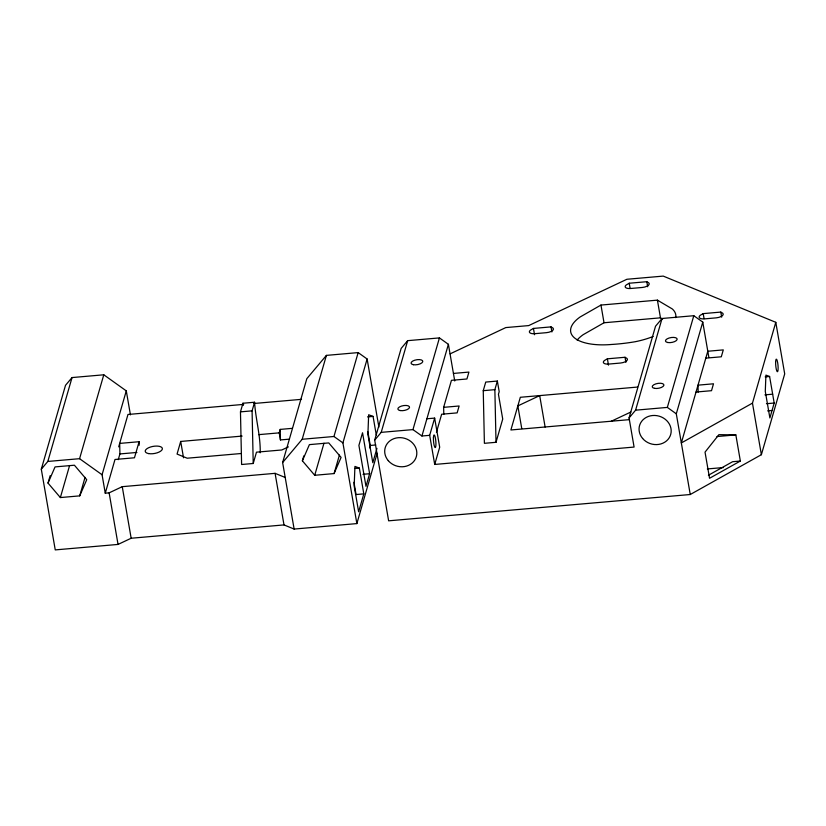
<?xml version="1.0" encoding="UTF-8"?>
<svg xmlns="http://www.w3.org/2000/svg" width="826" height="826" viewBox="0 0 826 826"><rect width="100%" height="100%" fill="white"/><g stroke="black" fill="none" stroke-linecap="round" stroke-linejoin="round"><path stroke-width="1.24" d="M118.696 446.845L127.978 414.476L243.67 404.389M377.152 453.278L356.863 523.591L294.128 529.063L283.999 524.913L131.158 538.242L118.046 544.427L55.249 549.899L41.3 469.199L65.512 385.308L72.038 377.565L103.787 374.798L126.285 390.874L130.436 414.879M41.3 469.199L47.825 461.445L72.038 377.565M48.022 483.086L55.053 466.907L74.412 465.214L86.74 479.689L79.719 495.868L60.36 497.562L48.022 483.086L50.159 475.683M60.36 497.562L69.611 465.492M47.825 461.445L79.575 458.688L103.787 374.798M79.719 495.868L85.057 477.366M285.218 477.49L275.089 473.339L122.248 486.669L109.135 492.854L105.263 493.194L102.073 474.754L126.285 390.874M105.263 493.194L115 459.473L134.462 457.78L139.098 441.714L119.687 443.407L119.925 453.928L118.242 459.669M242.121 436.087L180.698 441.445L177.063 454.063L187.182 458.213L241.027 453.526M288.398 446.866L281.842 449.964L256.483 452.173L253.221 463.489L241.605 464.501L240.469 411.864L242.958 403.243L254.573 402.231C255.616 419.174 260.603 435.725 260.211 452.803M253.221 463.489L252.085 410.852L254.573 402.231M288.924 439.195L280.448 439.928L279.229 432.855L280.22 429.406L292.321 428.343M294.128 529.063L282.626 462.529L306.838 378.649L326.404 355.386L358.164 352.599L367.126 359L378.897 427.104M282.626 462.529L302.192 439.267L326.404 355.386M302.378 460.805L309.399 444.625L328.758 442.922L341.097 457.397L334.076 473.577L314.727 475.28L302.378 460.805L303.803 455.869M314.727 475.28L323.978 443.211M302.192 439.267L333.952 436.489L358.164 352.599M334.076 473.577L339.424 455.074M356.863 523.591L342.914 442.891L367.126 359M369.542 447.847L370.234 445.451L367.89 431.884M450.108 353.858L505.801 327.581L528.712 325.589L626.893 279.271L663.237 276.101L775.79 322.316L784.7 373.889L761.376 454.703L690.247 494.516L388.633 520.824L374.684 440.113L401.157 348.417L407.672 340.663L439.432 337.906L448.394 344.308L454.734 380.982M374.684 440.113L381.209 432.359L407.672 340.663M369.625 473.721L365.98 486.338L358.907 445.39L362.542 432.772L369.625 473.721L362.986 474.3M376.945 448.363L372.805 462.694L367.9 434.331L368.654 414.755L373.073 416.418L376.274 434.91M381.209 432.359L412.959 429.603L439.432 337.906M412.959 429.603L421.931 436.004L448.394 344.308M708.884 357.534L702.771 322.109L693.799 315.708L662.049 318.485L655.524 326.239L629.061 417.946L634.089 447.062L434.713 464.449L429.675 435.333L434.652 418.101L426.908 418.772M436.448 432.266L441.652 414.229L457.139 412.876L459.132 405.989L443.645 407.342L443.799 414.353M443.645 407.342L451.44 380.332L466.927 378.979L468.92 372.082L453.433 373.435M434.713 464.449L439.69 447.217L434.652 418.101M483.251 390.688L485.74 382.066L497.355 381.054L499.193 391.669L498.439 394.26L502.724 419.04L496.013 442.302L484.397 443.314L483.251 390.688L494.867 389.665L497.355 381.054M629.061 417.946L635.586 410.181L662.049 318.485M635.586 410.181L667.336 407.404L693.799 315.708M690.247 494.516L676.298 413.805L702.771 322.109M761.376 454.703L752.465 403.129L775.79 322.316M774.189 403.036L769.884 417.966L765.289 391.41L765.919 375.107L769.605 376.491L774.189 403.036L766.445 403.707M363.812 493.865L358.629 511.779L354.178 485.987L354.932 466.411L359.351 468.084L363.812 493.865L356.058 494.537L353.931 482.26M533.441 328.428L530.664 330.008A6.319 2.633 -9.8 0 0 529.869 332.775A6.319 2.633 -9.8 0 0 534.835 333.683L546.451 332.671A6.319 2.633 -9.8 0 0 553.007 328.067L551.035 326.889L533.441 328.428L534.536 334.747M629.226 283.235L626.449 284.825A6.319 2.633 -9.8 0 0 625.654 287.582A6.319 2.633 -9.8 0 0 630.62 288.491L642.236 287.479A6.319 2.633 -9.8 0 0 648.792 282.874L646.82 281.707L629.226 283.235L630.093 288.295M675.74 317.649A47.423 19.762 -9.8 0 0 672.25 308.924L657.413 300.137L600.967 305.062L580.162 316.957A47.423 19.762 -9.8 0 0 611.447 344.473A92.636 38.595 -9.8 0 0 635.287 341.706A47.423 19.762 -9.8 0 0 653.17 336.481M662.586 319.094L660.47 317.834L604.023 322.76L583.218 334.654A47.423 19.762 -9.8 0 0 577.137 340.054M607.399 358.814L604.642 360.394A6.319 2.633 -9.8 0 0 603.837 363.151A6.319 2.633 -9.8 0 0 608.814 364.06L620.429 363.048A6.319 2.633 -9.8 0 0 626.986 358.443L625.024 357.276L607.399 358.814L608.494 365.133M703.194 313.622L700.417 315.202A6.319 2.633 -9.8 0 0 699.622 317.958A6.319 2.633 -9.8 0 0 704.588 318.877L716.204 317.855A6.319 2.633 -9.8 0 0 722.771 313.25L720.788 312.083L703.194 313.622L704.072 318.671M752.465 403.129L681.336 442.942L707.799 351.246L723.287 349.894L721.294 356.791L705.807 358.143M708.409 475.249L732.61 461.713L740.354 461.032L735.842 434.899L718.909 434.662L705.032 452.132L709.555 478.275L740.354 461.032M611.354 421.219L630.909 411.998M253.954 403.491L301.511 399.34M240.469 411.864L252.085 410.852M637.61 387.053L520.328 397.285L510.891 429.974L629.505 419.629M765.175 376.873L769.605 376.491M367.539 416.893L373.073 416.418M696.029 392.04L711.516 390.688L713.499 383.801L698.011 385.153L698.166 392.164M258.755 434.641L279.229 432.855M764.917 394.859L772.661 394.188M119.925 453.928L136.909 452.452M421.931 436.004L429.675 435.333M370.234 445.451L375.768 444.977M767.612 410.883L772.031 410.501M716.968 436.541L735.842 434.899M354.922 468.466L359.351 468.084M707.335 468.941L723.514 467.537M667.336 407.404L676.298 413.805M333.952 436.489L342.914 442.891M79.575 458.688L102.073 474.754M720.788 312.083L721.666 317.143M657.413 300.137L660.47 317.834M646.82 281.707L647.687 286.767M625.024 357.276L625.891 362.335M600.967 305.062L604.023 322.76M551.035 326.889L551.902 331.949M545.129 427.042L539.688 395.602L517.84 405.907L521.753 428.549M275.089 473.339L283.999 524.913M242.958 403.243L243.319 405.37M180.698 441.445L183.527 457.8M122.248 486.669L131.158 538.242M109.135 492.854L118.046 544.427M494.867 389.665L496.013 442.302M280.22 429.406L280.448 439.928M139.098 441.714L139.181 445.224M148.597 453.588A8.694 3.624 -9.8 0 0 162.319 449.189A8.694 3.624 -9.8 0 0 150.477 447.021A8.694 3.624 -9.8 0 0 148.597 453.588M388.261 460.66A16.2 14.434 16.1 0 0 415.757 458.265A16.2 14.434 16.1 0 0 398.246 437.697A16.2 14.434 16.1 0 0 388.261 460.66M642.628 438.482A16.2 14.434 16.1 0 0 670.123 436.076A16.2 14.434 16.1 0 0 652.623 415.509A16.2 14.434 16.1 0 0 642.628 438.482M433.433 437.749A6.319 1.136 85 0 0 435.126 447.558A6.319 1.136 85 0 0 435.478 438.513A6.319 1.136 85 0 0 433.433 437.749M775.635 361.912A6.319 1.136 85 0 0 777.328 371.721A6.319 1.136 85 0 0 777.669 362.676A6.319 1.136 85 0 0 775.635 361.912M667.759 342.511A5.927 2.468 -9.8 0 0 677.113 339.507A5.927 2.468 -9.8 0 0 669.05 338.03A5.927 2.468 -9.8 0 0 667.759 342.511M654.522 388.354A5.927 2.468 -9.8 0 0 663.877 385.36A5.927 2.468 -9.8 0 0 655.813 383.884A5.927 2.468 -9.8 0 0 654.522 388.354M400.156 410.553A5.927 2.468 -9.8 0 0 409.51 407.559A5.927 2.468 -9.8 0 0 401.446 406.082A5.927 2.468 -9.8 0 0 400.156 410.553M413.382 364.71A5.927 2.468 -9.8 0 0 422.747 361.716A5.927 2.468 -9.8 0 0 414.673 360.229A5.927 2.468 -9.8 0 0 413.382 364.71"/></g></svg>
